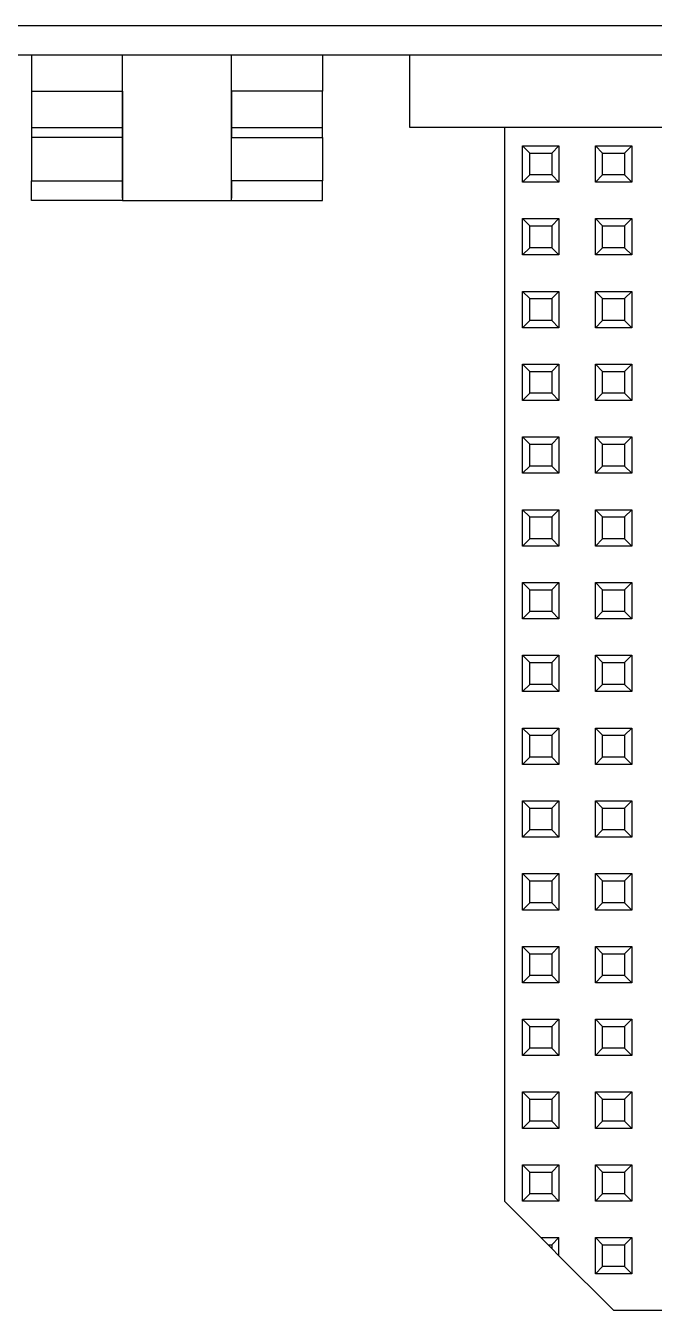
# Model space of a CAD drawing. Header units: millimetres. Extents: x 0 to 156, y 0 to 155.
# Drawn here: x 49.84 to 67.12, y 0 to 35.3 of the extents above; entities that cross this region are included whole.
import ezdxf

# ---------------------------------------------------------------- set-up
doc = ezdxf.new("R2010")
doc.units = ezdxf.units.MM

# ---------------------------------------------------------------- blocks, each defined once
blk = doc.blocks.new('CHINT_70dbcf6fe7c4519691b3c42ff544d895_FACE_0')
at = {"color": 141, "linetype": 'Continuous', "true_color": 0x40d9ff}
for p, q in [((52.5, 33.5), (52.5, 34.5)), ((55.5, 33.5), (55.5, 34.5)), ((50, 32.5), (52.5, 32.5)), ((55.5, 32.5), (58, 32.5)), ((63.7, 31.8), (63.5, 32)), ((63.5, 31), (63.5, 32)), ((63.5, 32), (64.5, 32)), ((63.7, 31.8), (64.3, 31.8)), ((63.7, 31.2), (63.7, 31.8)), ((64.3, 31.8), (64.5, 32)), ((64.3, 31.8), (64.3, 31.2)), ((64.5, 32), (64.5, 31)), ((65.7, 31.8), (65.5, 32)), ((65.5, 31), (65.5, 32)), ((65.5, 32), (66.5, 32)), ((65.7, 31.8), (66.3, 31.8)), ((65.7, 31.2), (65.7, 31.8)), ((66.3, 31.8), (66.5, 32)), ((66.3, 31.8), (66.3, 31.2)), ((66.5, 32), (66.5, 31)), ((63.7, 31.2), (63.5, 31)), ((64.3, 31.2), (63.7, 31.2)), ((64.3, 31.2), (64.5, 31)), ((65.7, 31.2), (65.5, 31)), ((66.3, 31.2), (65.7, 31.2)), ((66.3, 31.2), (66.5, 31)), ((64.5, 31), (63.5, 31)), ((66.5, 31), (65.5, 31)), ((63.7, 29.8), (63.5, 30)), ((63.5, 29), (63.5, 30)), ((63.5, 30), (64.5, 30)), ((63.7, 29.8), (64.3, 29.8)), ((63.7, 29.2), (63.7, 29.8)), ((64.3, 29.8), (64.5, 30)), ((64.3, 29.8), (64.3, 29.2)), ((64.5, 30), (64.5, 29)), ((65.7, 29.8), (65.5, 30)), ((65.5, 29), (65.5, 30)), ((65.5, 30), (66.5, 30)), ((65.7, 29.8), (66.3, 29.8)), ((65.7, 29.2), (65.7, 29.8)), ((66.3, 29.8), (66.5, 30)), ((66.3, 29.8), (66.3, 29.2)), ((66.5, 30), (66.5, 29)), ((63.7, 29.2), (63.5, 29)), ((64.5, 29), (63.5, 29)), ((64.3, 29.2), (63.7, 29.2)), ((64.3, 29.2), (64.5, 29)), ((65.7, 29.2), (65.5, 29)), ((66.5, 29), (65.5, 29)), ((66.3, 29.2), (65.7, 29.2)), ((66.3, 29.2), (66.5, 29)), ((63.7, 27.8), (63.5, 28)), ((63.5, 27), (63.5, 28)), ((63.5, 28), (64.5, 28)), ((64.3, 27.8), (64.5, 28)), ((64.5, 28), (64.5, 27)), ((65.7, 27.8), (65.5, 28)), ((65.5, 27), (65.5, 28)), ((65.5, 28), (66.5, 28)), ((66.3, 27.8), (66.5, 28)), ((66.5, 28), (66.5, 27)), ((63.7, 27.8), (64.3, 27.8)), ((63.7, 27.2), (63.7, 27.8)), ((64.3, 27.8), (64.3, 27.2)), ((65.7, 27.8), (66.3, 27.8)), ((65.7, 27.2), (65.7, 27.8)), ((66.3, 27.8), (66.3, 27.2)), ((63.7, 27.2), (63.5, 27)), ((64.3, 27.2), (63.7, 27.2)), ((64.3, 27.2), (64.5, 27)), ((65.7, 27.2), (65.5, 27)), ((66.3, 27.2), (65.7, 27.2)), ((66.3, 27.2), (66.5, 27)), ((64.5, 27), (63.5, 27)), ((66.5, 27), (65.5, 27)), ((63.7, 25.8), (63.5, 26)), ((63.5, 25), (63.5, 26)), ((63.5, 26), (64.5, 26)), ((63.7, 25.8), (64.3, 25.8)), ((63.7, 25.2), (63.7, 25.8)), ((64.3, 25.8), (64.5, 26)), ((64.3, 25.8), (64.3, 25.2)), ((64.5, 26), (64.5, 25)), ((65.7, 25.8), (65.5, 26)), ((65.5, 25), (65.5, 26)), ((65.5, 26), (66.5, 26)), ((65.7, 25.8), (66.3, 25.8)), ((65.7, 25.2), (65.7, 25.8)), ((66.3, 25.8), (66.5, 26)), ((66.3, 25.8), (66.3, 25.2)), ((66.5, 26), (66.5, 25)), ((63.7, 25.2), (63.5, 25)), ((64.3, 25.2), (63.7, 25.2)), ((64.3, 25.2), (64.5, 25)), ((65.7, 25.2), (65.5, 25)), ((66.3, 25.2), (65.7, 25.2)), ((66.3, 25.2), (66.5, 25)), ((64.5, 25), (63.5, 25)), ((66.5, 25), (65.5, 25)), ((63.7, 23.8), (63.5, 24)), ((63.5, 23), (63.5, 24)), ((63.5, 24), (64.5, 24)), ((63.7, 23.8), (64.3, 23.8)), ((63.7, 23.2), (63.7, 23.8)), ((64.3, 23.8), (64.5, 24)), ((64.3, 23.8), (64.3, 23.2)), ((64.5, 24), (64.5, 23)), ((65.7, 23.8), (65.5, 24)), ((65.5, 23), (65.5, 24)), ((65.5, 24), (66.5, 24)), ((65.7, 23.8), (66.3, 23.8)), ((65.7, 23.2), (65.7, 23.8)), ((66.3, 23.8), (66.5, 24)), ((66.3, 23.8), (66.3, 23.2)), ((66.5, 24), (66.5, 23)), ((63.7, 23.2), (63.5, 23)), ((64.5, 23), (63.5, 23)), ((64.3, 23.2), (63.7, 23.2)), ((64.3, 23.2), (64.5, 23)), ((65.7, 23.2), (65.5, 23)), ((66.5, 23), (65.5, 23)), ((66.3, 23.2), (65.7, 23.2)), ((66.3, 23.2), (66.5, 23)), ((63.7, 21.8), (63.5, 22)), ((63.5, 21), (63.5, 22)), ((63.5, 22), (64.5, 22)), ((64.3, 21.8), (64.5, 22)), ((64.5, 22), (64.5, 21)), ((65.7, 21.8), (65.5, 22)), ((65.5, 21), (65.5, 22)), ((65.5, 22), (66.5, 22)), ((66.3, 21.8), (66.5, 22)), ((66.5, 22), (66.5, 21)), ((63.7, 21.8), (64.3, 21.8)), ((63.7, 21.2), (63.7, 21.8)), ((64.3, 21.8), (64.3, 21.2)), ((65.7, 21.8), (66.3, 21.8)), ((65.7, 21.2), (65.7, 21.8)), ((66.3, 21.8), (66.3, 21.2)), ((63.7, 21.2), (63.5, 21)), ((64.3, 21.2), (63.7, 21.2)), ((64.3, 21.2), (64.5, 21)), ((65.7, 21.2), (65.5, 21)), ((66.3, 21.2), (65.7, 21.2)), ((66.3, 21.2), (66.5, 21)), ((64.5, 21), (63.5, 21)), ((66.5, 21), (65.5, 21)), ((63.7, 19.8), (63.5, 20)), ((63.5, 19), (63.5, 20)), ((63.5, 20), (64.5, 20)), ((63.7, 19.8), (64.3, 19.8)), ((63.7, 19.2), (63.7, 19.8)), ((64.3, 19.8), (64.5, 20)), ((64.3, 19.8), (64.3, 19.2)), ((64.5, 20), (64.5, 19)), ((65.7, 19.8), (65.5, 20)), ((65.5, 19), (65.5, 20)), ((65.5, 20), (66.5, 20)), ((65.7, 19.8), (66.3, 19.8)), ((65.7, 19.2), (65.7, 19.8)), ((66.3, 19.8), (66.5, 20)), ((66.3, 19.8), (66.3, 19.2)), ((66.5, 20), (66.5, 19)), ((63.7, 19.2), (63.5, 19)), ((64.3, 19.2), (63.7, 19.2)), ((64.3, 19.2), (64.5, 19)), ((65.7, 19.2), (65.5, 19)), ((66.3, 19.2), (65.7, 19.2)), ((66.3, 19.2), (66.5, 19)), ((64.5, 19), (63.5, 19)), ((66.5, 19), (65.5, 19)), ((63.7, 17.8), (63.5, 18)), ((63.5, 17), (63.5, 18)), ((63.5, 18), (64.5, 18)), ((63.7, 17.8), (64.3, 17.8)), ((63.7, 17.2), (63.7, 17.8)), ((64.3, 17.8), (64.5, 18)), ((64.3, 17.8), (64.3, 17.2)), ((64.5, 18), (64.5, 17)), ((65.7, 17.8), (65.5, 18)), ((65.5, 17), (65.5, 18)), ((65.5, 18), (66.5, 18)), ((65.7, 17.8), (66.3, 17.8)), ((65.7, 17.2), (65.7, 17.8)), ((66.3, 17.8), (66.5, 18)), ((66.3, 17.8), (66.3, 17.2)), ((66.5, 18), (66.5, 17)), ((63.7, 17.2), (63.5, 17)), ((64.5, 17), (63.5, 17)), ((64.3, 17.2), (63.7, 17.2)), ((64.3, 17.2), (64.5, 17)), ((65.7, 17.2), (65.5, 17)), ((66.5, 17), (65.5, 17)), ((66.3, 17.2), (65.7, 17.2)), ((66.3, 17.2), (66.5, 17)), ((63.7, 15.8), (63.5, 16)), ((63.5, 15), (63.5, 16)), ((63.5, 16), (64.5, 16)), ((64.3, 15.8), (64.5, 16)), ((64.5, 16), (64.5, 15)), ((65.7, 15.8), (65.5, 16)), ((65.5, 15), (65.5, 16)), ((65.5, 16), (66.5, 16)), ((66.3, 15.8), (66.5, 16)), ((66.5, 16), (66.5, 15)), ((63.7, 15.8), (64.3, 15.8)), ((63.7, 15.2), (63.7, 15.8)), ((64.3, 15.8), (64.3, 15.2)), ((65.7, 15.8), (66.3, 15.8)), ((65.7, 15.2), (65.7, 15.8)), ((66.3, 15.8), (66.3, 15.2)), ((63.7, 15.2), (63.5, 15)), ((64.3, 15.2), (63.7, 15.2)), ((64.3, 15.2), (64.5, 15)), ((65.7, 15.2), (65.5, 15)), ((66.3, 15.2), (65.7, 15.2)), ((66.3, 15.2), (66.5, 15)), ((64.5, 15), (63.5, 15)), ((66.5, 15), (65.5, 15)), ((63.7, 13.8), (63.5, 14)), ((63.5, 13), (63.5, 14)), ((63.5, 14), (64.5, 14)), ((63.7, 13.8), (64.3, 13.8)), ((63.7, 13.2), (63.7, 13.8)), ((64.3, 13.8), (64.5, 14)), ((64.3, 13.8), (64.3, 13.2)), ((64.5, 14), (64.5, 13)), ((65.7, 13.8), (65.5, 14)), ((65.5, 13), (65.5, 14)), ((65.5, 14), (66.5, 14)), ((65.7, 13.8), (66.3, 13.8)), ((65.7, 13.2), (65.7, 13.8)), ((66.3, 13.8), (66.5, 14)), ((66.3, 13.8), (66.3, 13.2)), ((66.5, 14), (66.5, 13)), ((63.7, 13.2), (63.5, 13)), ((64.3, 13.2), (63.7, 13.2)), ((64.3, 13.2), (64.5, 13)), ((65.7, 13.2), (65.5, 13)), ((66.3, 13.2), (65.7, 13.2)), ((66.3, 13.2), (66.5, 13)), ((64.5, 13), (63.5, 13)), ((66.5, 13), (65.5, 13)), ((63.7, 11.8), (63.5, 12)), ((63.5, 11), (63.5, 12)), ((63.5, 12), (64.5, 12)), ((63.7, 11.8), (64.3, 11.8)), ((63.7, 11.2), (63.7, 11.8)), ((64.3, 11.8), (64.5, 12)), ((64.3, 11.8), (64.3, 11.2)), ((64.5, 12), (64.5, 11)), ((65.7, 11.8), (65.5, 12)), ((65.5, 11), (65.5, 12)), ((65.5, 12), (66.5, 12)), ((65.7, 11.8), (66.3, 11.8)), ((65.7, 11.2), (65.7, 11.8)), ((66.3, 11.8), (66.5, 12)), ((66.3, 11.8), (66.3, 11.2)), ((66.5, 12), (66.5, 11)), ((63.7, 11.2), (63.5, 11)), ((64.5, 11), (63.5, 11)), ((64.3, 11.2), (63.7, 11.2)), ((64.3, 11.2), (64.5, 11)), ((65.7, 11.2), (65.5, 11)), ((66.5, 11), (65.5, 11)), ((66.3, 11.2), (65.7, 11.2)), ((66.3, 11.2), (66.5, 11)), ((63.7, 9.8), (63.5, 10)), ((63.5, 9), (63.5, 10)), ((63.5, 10), (64.5, 10)), ((64.3, 9.8), (64.5, 10)), ((64.5, 10), (64.5, 9)), ((65.7, 9.8), (65.5, 10)), ((65.5, 9), (65.5, 10)), ((65.5, 10), (66.5, 10)), ((66.3, 9.8), (66.5, 10)), ((66.5, 10), (66.5, 9)), ((63.7, 9.8), (64.3, 9.8)), ((63.7, 9.2), (63.7, 9.8)), ((64.3, 9.8), (64.3, 9.2)), ((65.7, 9.8), (66.3, 9.8)), ((65.7, 9.2), (65.7, 9.8)), ((66.3, 9.8), (66.3, 9.2)), ((63.7, 9.2), (63.5, 9)), ((64.3, 9.2), (63.7, 9.2)), ((64.3, 9.2), (64.5, 9)), ((65.7, 9.2), (65.5, 9)), ((66.3, 9.2), (65.7, 9.2)), ((66.3, 9.2), (66.5, 9)), ((64.5, 9), (63.5, 9)), ((66.5, 9), (65.5, 9)), ((63.7, 7.8), (63.5, 8)), ((63.5, 7), (63.5, 8)), ((63.5, 8), (64.5, 8)), ((63.7, 7.8), (64.3, 7.8)), ((63.7, 7.2), (63.7, 7.8)), ((64.3, 7.8), (64.5, 8)), ((64.3, 7.8), (64.3, 7.2)), ((64.5, 8), (64.5, 7)), ((65.7, 7.8), (65.5, 8)), ((65.5, 7), (65.5, 8)), ((65.5, 8), (66.5, 8)), ((65.7, 7.8), (66.3, 7.8)), ((65.7, 7.2), (65.7, 7.8)), ((66.3, 7.8), (66.5, 8)), ((66.3, 7.8), (66.3, 7.2)), ((66.5, 8), (66.5, 7)), ((63.7, 7.2), (63.5, 7)), ((64.3, 7.2), (63.7, 7.2)), ((64.3, 7.2), (64.5, 7)), ((65.7, 7.2), (65.5, 7)), ((66.3, 7.2), (65.7, 7.2)), ((66.3, 7.2), (66.5, 7)), ((64.5, 7), (63.5, 7)), ((66.5, 7), (65.5, 7)), ((63.7, 5.8), (63.5, 6)), ((63.5, 5), (63.5, 6)), ((63.5, 6), (64.5, 6)), ((63.7, 5.8), (64.3, 5.8)), ((63.7, 5.2), (63.7, 5.8)), ((64.3, 5.8), (64.5, 6)), ((64.3, 5.8), (64.3, 5.2)), ((64.5, 6), (64.5, 5)), ((65.7, 5.8), (65.5, 6)), ((65.5, 5), (65.5, 6)), ((65.5, 6), (66.5, 6)), ((65.7, 5.8), (66.3, 5.8)), ((65.7, 5.2), (65.7, 5.8)), ((66.3, 5.8), (66.5, 6)), ((66.3, 5.8), (66.3, 5.2)), ((66.5, 6), (66.5, 5)), ((63.7, 5.2), (63.5, 5)), ((64.5, 5), (63.5, 5)), ((64.3, 5.2), (63.7, 5.2)), ((64.3, 5.2), (64.5, 5)), ((65.7, 5.2), (65.5, 5)), ((66.5, 5), (65.5, 5)), ((66.3, 5.2), (65.7, 5.2)), ((66.3, 5.2), (66.5, 5)), ((63.7, 3.8), (63.5, 4)), ((63.5, 3), (63.5, 4)), ((63.5, 4), (64.5, 4)), ((64.3, 3.8), (64.5, 4)), ((64.5, 4), (64.5, 3)), ((65.7, 3.8), (65.5, 4)), ((65.5, 3), (65.5, 4)), ((65.5, 4), (66.5, 4)), ((66.3, 3.8), (66.5, 4)), ((66.5, 4), (66.5, 3)), ((63.7, 3.8), (64.3, 3.8)), ((63.7, 3.2), (63.7, 3.8)), ((64.3, 3.8), (64.3, 3.2)), ((65.7, 3.8), (66.3, 3.8)), ((65.7, 3.2), (65.7, 3.8)), ((66.3, 3.8), (66.3, 3.2)), ((63.7, 3.2), (63.5, 3)), ((64.3, 3.2), (63.7, 3.2)), ((64.3, 3.2), (64.5, 3)), ((65.7, 3.2), (65.5, 3)), ((66.3, 3.2), (65.7, 3.2)), ((66.3, 3.2), (66.5, 3)), ((64.5, 3), (63.5, 3)), ((66.5, 3), (65.5, 3)), ((64.2, 1.8), (64.3, 1.8)), ((64.3, 1.7), (64.2, 1.8)), ((64.3, 1.8), (64.5, 2)), ((64.3, 1.8), (64.3, 1.7)), ((65.7, 1.8), (65.5, 2)), ((65.5, 1), (65.5, 2)), ((65.5, 2), (66.5, 2)), ((65.7, 1.8), (66.3, 1.8)), ((65.7, 1.2), (65.7, 1.8)), ((66.3, 1.8), (66.5, 2)), ((66.3, 1.8), (66.3, 1.2)), ((66.5, 2), (66.5, 1)), ((65.7, 1.2), (65.5, 1)), ((66.3, 1.2), (65.7, 1.2)), ((66.3, 1.2), (66.5, 1)), ((66.5, 1), (65.5, 1))]:
    blk.add_line(p, q, dxfattribs=at)
for points in [[(67.5, 35.3), (49, 35.3), (49, 34.5), (67.5, 34.5)], [(50, 34.5), (50, 33.5), (52.5, 33.5)], [(58, 34.5), (58, 33.5), (55.5, 33.5)], [(95.6, 34.5), (95.6, 32.5), (60.4, 32.5), (60.4, 34.5)], [(50, 33.5), (50, 33.162), (50, 32.882), (50, 32.673), (50, 32.544), (50, 32.5)], [(52.5, 33.5), (52.5, 30.561), (52.5, 30.5), (55.5, 30.5), (55.5, 30.561), (55.5, 33.5)], [(52.5, 32.5), (52.5, 32.544), (52.5, 32.673), (52.5, 32.882), (52.5, 33.162), (52.5, 33.5)], [(55.5, 33.5), (55.5, 33.162), (55.5, 32.882), (55.5, 32.673), (55.5, 32.544), (55.5, 32.5)], [(58, 32.5), (58, 32.544), (58, 32.673), (58, 32.882), (58, 33.162), (58, 33.5)], [(50, 32.5), (50, 32.47), (50, 32.379), (50, 32.232)], [(52.5, 32.232), (52.5, 32.379), (52.5, 32.47), (52.5, 32.5)], [(55.5, 32.5), (55.5, 32.47), (55.5, 32.379), (55.5, 32.232)], [(58, 32.232), (58, 32.379), (58, 32.47), (58, 32.5)], [(63, 32.5), (63, 3), (64, 2)], [(52.5, 31.036), (52.5, 32.232), (50, 32.232), (50, 31.036), (52.5, 31.036)], [(55.5, 31.036), (55.5, 32.232), (58, 32.232), (58, 31.036), (55.5, 31.036)], [(52.5, 30.5), (50, 30.5), (50, 30.561), (50, 30.741), (50, 31.036)], [(52.5, 30.561), (52.5, 30.741), (52.5, 31.036)], [(55.5, 30.5), (58, 30.5), (58, 30.561), (58, 30.741), (58, 31.036)], [(55.5, 31.036), (55.5, 30.741), (55.5, 30.561)], [(64.2, 1.8), (64, 2), (64.5, 2)], [(64.3, 1.7), (64.5, 1.5), (64.5, 2)], [(64.5, 1.5), (66, 0), (90, 0), (91.5, 1.5)]]:
    blk.add_lwpolyline(points, dxfattribs=at)
blk = doc.blocks.new('CHINT_70dbcf6fe7c4519691b3c42ff544d895')
at = {"color": 141, "true_color": 0x40d9ff}
blk.add_blockref('CHINT_70dbcf6fe7c4519691b3c42ff544d895_FACE_0', (0, 0), dxfattribs=at)

msp = doc.modelspace()

# ---------------------------------------------------------------- block references
at = {"color": 141, "true_color": 0x40d9ff}
msp.add_blockref('CHINT_70dbcf6fe7c4519691b3c42ff544d895', (0, 0), dxfattribs=at)

doc.saveas('drawing.dxf')
